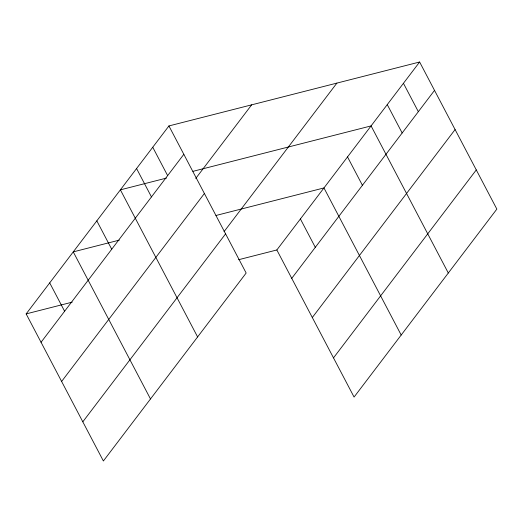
<?xml version="1.0" encoding="UTF-8"?>
<svg xmlns="http://www.w3.org/2000/svg" width="523" height="523" viewBox="0 0 523 523"><rect width="100%" height="100%" fill="white"/><g stroke="black" fill="none" stroke-linecap="round" stroke-linejoin="round"><path stroke-width="0.78" d="M168.929 125.938L246.156 273.032L103.377 460.992L26.15 313.898L168.929 125.938L419.623 62.008L496.85 209.102L354.071 397.062L276.844 249.968L419.623 62.008M41.049 342.277L183.828 154.318M195.752 178.441L251.661 104.842M61.616 381.457L204.395 193.497M224.053 231.65L336.897 83.105M82.811 421.819L225.59 233.859M291.742 278.347L434.521 90.387M312.309 317.52L455.088 129.56M333.504 357.882L476.283 169.923M166.432 178.101L120.388 189.849L197.609 336.943M192.967 171.335L371.082 125.912L448.303 273.006M119.316 240.129L73.266 251.877L150.493 398.964M215.979 215.476L323.959 187.94L401.187 335.034M26.15 313.898L72.2 302.157M238.599 259.722L276.844 249.968M403.442 83.307L418.341 111.687M387.262 104.613L402.161 132.992M347.52 156.926L362.419 185.305M300.405 218.954L315.304 247.333M152.749 147.244L167.648 175.623M136.568 168.543L151.467 196.923M96.827 220.863L111.726 249.242M49.711 282.891L64.61 311.263"/></g></svg>
